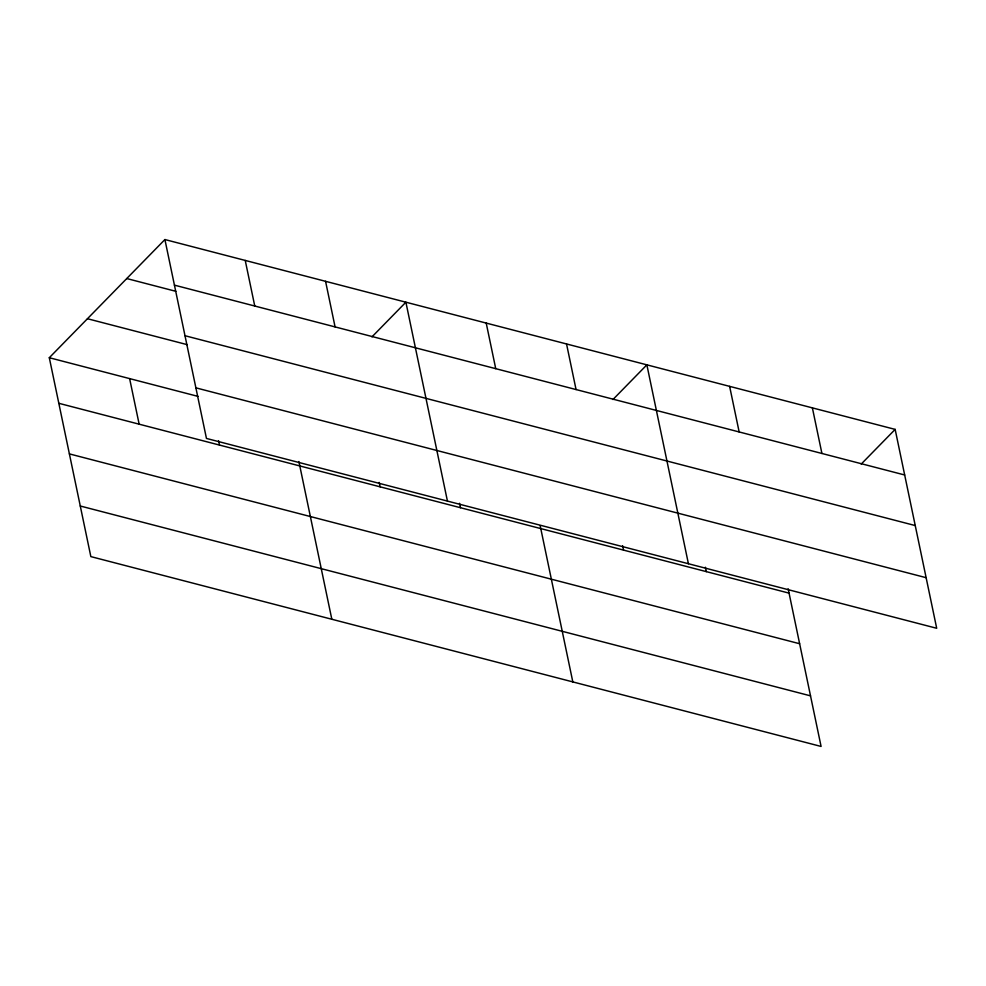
<?xml version="1.0" encoding="UTF-8"?>
<svg xmlns="http://www.w3.org/2000/svg" width="986" height="986" viewBox="0 0 986 986"><rect width="100%" height="100%" fill="white"/><g stroke="black" fill="none" stroke-linecap="round" stroke-linejoin="round"><path stroke-width="1.48" d="M788.147 588.741L821.091 746.451L90.848 556.609L49.3 357.721L164.909 239.549L895.152 429.391L936.7 628.279L206.456 438.437L164.909 239.549M371.981 336.867L405.887 302.197L447.434 501.085M612.959 399.515L646.865 364.845L688.413 563.733M861.234 464.061L895.152 429.391M174.423 285.139L904.667 474.981M126.75 278.545L175.841 291.314M184.998 335.721L915.242 525.563M87.446 318.725L187.118 344.632M195.881 387.843L926.125 577.685M49.3 357.721L198.05 396.397M58.827 403.299L789.071 593.141M69.39 453.893L799.634 643.735M80.285 506.015L810.529 695.857M812.39 407.884L821.917 453.461M729.628 386.364L739.155 431.942M705.384 567.221L706.309 571.634M622.622 545.702L623.546 550.114M566.543 343.966L576.058 389.544M540.168 525.661L572.817 681.905M486.209 323.088L495.736 368.665M459.538 503.304L460.462 507.716M379.203 482.425L380.128 486.837M325.565 281.318L335.08 326.896M298.881 461.534L331.826 619.257M245.231 260.44L254.758 306.017M218.559 440.656L219.471 445.068M129.622 378.599L139.149 424.19"/></g></svg>
